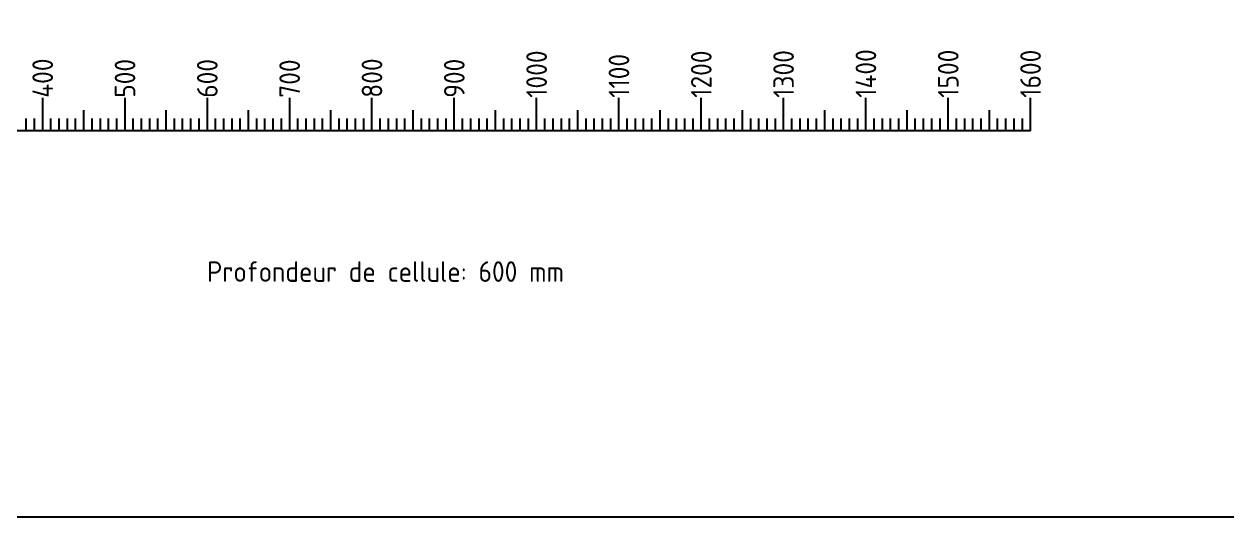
# Model space of a CAD drawing. Header units: millimetres. Extents: x 37984 to 70752, y 14140 to 37584.
# Drawn here: x 45305 to 46767, y 14140 to 14739 of the extents above; entities that cross this region are included whole.
import ezdxf
from ezdxf.enums import TextEntityAlignment as Align

# ---------------------------------------------------------------- set-up
doc = ezdxf.new("R2010")
doc.units = ezdxf.units.MM
doc.layers.add('! NO PLOT !', color=7, linetype='Continuous', true_color=0xff75dd, plot=False)
doc.layers.add('AUT_TEXT', color=7, linetype='Continuous')
doc.styles.add('PI0', font='isocpeur.ttf', dxfattribs={"width": 0.9})

msp = doc.modelspace()

# ---------------------------------------------------------------- linework, layer by layer
at = {"layer": '! NO PLOT !', "ltscale": 0.25}
msp.add_lwpolyline([(44210.635, 17339.576), (44210.635, 14139.576), (47278.182, 14139.576), (47278.182, 16124.741), (48802.635, 16124.741), (48802.635, 17339.576), (44210.635, 17339.576)], dxfattribs=at)
at = {"color": 7}
for p, q in [((45327.983, 14608.904), (45327.983, 14648.904)), ((45327.983, 14608.904), (45327.983, 14648.904)), ((45327.983, 14608.904), (45327.983, 14648.904)), ((45327.983, 14608.904), (45327.983, 14648.904)), ((45327.983, 14608.904), (45327.983, 14648.904)), ((45327.983, 14608.904), (45327.983, 14648.904)), ((45327.983, 14608.904), (45327.983, 14648.904)), ((45427.983, 14608.904), (45427.983, 14648.904)), ((45527.983, 14608.904), (45527.983, 14648.904)), ((45527.983, 14608.904), (45527.983, 14648.904)), ((45527.983, 14608.904), (45527.983, 14648.904)), ((45527.983, 14608.904), (45527.983, 14648.904)), ((45527.983, 14608.904), (45527.983, 14648.904)), ((45527.983, 14608.904), (45527.983, 14648.904)), ((45627.983, 14608.904), (45627.983, 14648.904)), ((45727.983, 14608.904), (45727.983, 14648.904)), ((45727.983, 14608.904), (45727.983, 14648.904)), ((45727.983, 14608.904), (45727.983, 14648.904)), ((45727.983, 14608.904), (45727.983, 14648.904)), ((45727.983, 14608.904), (45727.983, 14648.904)), ((45727.983, 14608.904), (45727.983, 14648.904)), ((45827.983, 14608.904), (45827.983, 14648.904)), ((45927.983, 14608.904), (45927.983, 14648.904)), ((45927.983, 14608.904), (45927.983, 14648.904)), ((45927.983, 14608.904), (45927.983, 14648.904)), ((45927.983, 14608.904), (45927.983, 14648.904)), ((45927.983, 14608.904), (45927.983, 14648.904)), ((45927.983, 14608.904), (45927.983, 14648.904)), ((46027.983, 14608.904), (46027.983, 14648.904)), ((46127.983, 14608.904), (46127.983, 14648.904)), ((46127.983, 14608.904), (46127.983, 14648.904)), ((46127.983, 14608.904), (46127.983, 14648.904)), ((46127.983, 14608.904), (46127.983, 14648.904)), ((46127.983, 14608.904), (46127.983, 14648.904)), ((46127.983, 14608.904), (46127.983, 14648.904)), ((46227.983, 14608.904), (46227.983, 14648.904)), ((46327.983, 14608.904), (46327.983, 14648.904)), ((46327.983, 14608.904), (46327.983, 14648.904)), ((46327.983, 14608.904), (46327.983, 14648.904)), ((46327.983, 14608.904), (46327.983, 14648.904)), ((46327.983, 14608.904), (46327.983, 14648.904)), ((46327.983, 14608.904), (46327.983, 14648.904)), ((46427.983, 14608.904), (46427.983, 14648.904)), ((46527.983, 14608.904), (46527.983, 14648.904)), ((46527.983, 14608.904), (46527.983, 14648.904)), ((46527.983, 14608.904), (46527.983, 14648.904)), ((46527.983, 14608.904), (46527.983, 14648.904)), ((46527.983, 14608.904), (46527.983, 14648.904)), ((46527.983, 14608.904), (46527.983, 14648.904)), ((45377.983, 14608.904), (45377.983, 14633.904)), ((45477.983, 14608.904), (45477.983, 14633.904)), ((45577.983, 14608.904), (45577.983, 14633.904)), ((45677.983, 14608.904), (45677.983, 14633.904)), ((45777.983, 14608.904), (45777.983, 14633.904)), ((45877.983, 14608.904), (45877.983, 14633.904)), ((45977.983, 14608.904), (45977.983, 14633.904)), ((46077.983, 14608.904), (46077.983, 14633.904)), ((46177.983, 14608.904), (46177.983, 14633.904)), ((46277.983, 14608.904), (46277.983, 14633.904)), ((46377.983, 14608.904), (46377.983, 14633.904)), ((46477.983, 14608.904), (46477.983, 14633.904)), ((45307.983, 14608.904), (45307.983, 14623.904)), ((45317.983, 14608.904), (45317.983, 14623.904)), ((45337.983, 14608.904), (45337.983, 14623.904)), ((45347.983, 14608.904), (45347.983, 14623.904)), ((45357.983, 14608.904), (45357.983, 14623.904)), ((45367.983, 14608.904), (45367.983, 14623.904)), ((45387.983, 14608.904), (45387.983, 14623.904)), ((45397.983, 14608.904), (45397.983, 14623.904)), ((45407.983, 14608.904), (45407.983, 14623.904)), ((45417.983, 14608.904), (45417.983, 14623.904)), ((45437.983, 14608.904), (45437.983, 14623.904)), ((45447.983, 14608.904), (45447.983, 14623.904)), ((45457.983, 14608.904), (45457.983, 14623.904)), ((45467.983, 14608.904), (45467.983, 14623.904)), ((45487.983, 14608.904), (45487.983, 14623.904)), ((45497.983, 14608.904), (45497.983, 14623.904)), ((45507.983, 14608.904), (45507.983, 14623.904)), ((45517.983, 14608.904), (45517.983, 14623.904)), ((45537.983, 14608.904), (45537.983, 14623.904)), ((45547.983, 14608.904), (45547.983, 14623.904)), ((45557.983, 14608.904), (45557.983, 14623.904)), ((45567.983, 14608.904), (45567.983, 14623.904)), ((45587.983, 14608.904), (45587.983, 14623.904)), ((45597.983, 14608.904), (45597.983, 14623.904)), ((45607.983, 14608.904), (45607.983, 14623.904)), ((45617.983, 14608.904), (45617.983, 14623.904)), ((45637.983, 14608.904), (45637.983, 14623.904)), ((45647.983, 14608.904), (45647.983, 14623.904)), ((45657.983, 14608.904), (45657.983, 14623.904)), ((45667.983, 14608.904), (45667.983, 14623.904)), ((45687.983, 14608.904), (45687.983, 14623.904)), ((45697.983, 14608.904), (45697.983, 14623.904)), ((45707.983, 14608.904), (45707.983, 14623.904)), ((45717.983, 14608.904), (45717.983, 14623.904)), ((45737.983, 14608.904), (45737.983, 14623.904)), ((45747.983, 14608.904), (45747.983, 14623.904)), ((45757.983, 14608.904), (45757.983, 14623.904)), ((45767.983, 14608.904), (45767.983, 14623.904)), ((45787.983, 14608.904), (45787.983, 14623.904)), ((45797.983, 14608.904), (45797.983, 14623.904)), ((45807.983, 14608.904), (45807.983, 14623.904)), ((45817.983, 14608.904), (45817.983, 14623.904)), ((45837.983, 14608.904), (45837.983, 14623.904)), ((45847.983, 14608.904), (45847.983, 14623.904)), ((45857.983, 14608.904), (45857.983, 14623.904)), ((45867.983, 14608.904), (45867.983, 14623.904)), ((45887.983, 14608.904), (45887.983, 14623.904)), ((45897.983, 14608.904), (45897.983, 14623.904)), ((45907.983, 14608.904), (45907.983, 14623.904)), ((45917.983, 14608.904), (45917.983, 14623.904)), ((45937.983, 14608.904), (45937.983, 14623.904)), ((45947.983, 14608.904), (45947.983, 14623.904)), ((45957.983, 14608.904), (45957.983, 14623.904)), ((45967.983, 14608.904), (45967.983, 14623.904)), ((45987.983, 14608.904), (45987.983, 14623.904)), ((45997.983, 14608.904), (45997.983, 14623.904)), ((46007.983, 14608.904), (46007.983, 14623.904)), ((46017.983, 14608.904), (46017.983, 14623.904)), ((46037.983, 14608.904), (46037.983, 14623.904)), ((46047.983, 14608.904), (46047.983, 14623.904)), ((46057.983, 14608.904), (46057.983, 14623.904)), ((46067.983, 14608.904), (46067.983, 14623.904)), ((46087.983, 14608.904), (46087.983, 14623.904)), ((46097.983, 14608.904), (46097.983, 14623.904)), ((46107.983, 14608.904), (46107.983, 14623.904)), ((46117.983, 14608.904), (46117.983, 14623.904)), ((46137.983, 14608.904), (46137.983, 14623.904)), ((46147.983, 14608.904), (46147.983, 14623.904)), ((46157.983, 14608.904), (46157.983, 14623.904)), ((46167.983, 14608.904), (46167.983, 14623.904)), ((46187.983, 14608.904), (46187.983, 14623.904)), ((46197.983, 14608.904), (46197.983, 14623.904)), ((46207.983, 14608.904), (46207.983, 14623.904)), ((46217.983, 14608.904), (46217.983, 14623.904)), ((46237.983, 14608.904), (46237.983, 14623.904)), ((46247.983, 14608.904), (46247.983, 14623.904)), ((46257.983, 14608.904), (46257.983, 14623.904)), ((46267.983, 14608.904), (46267.983, 14623.904)), ((46287.983, 14608.904), (46287.983, 14623.904)), ((46297.983, 14608.904), (46297.983, 14623.904)), ((46307.983, 14608.904), (46307.983, 14623.904)), ((46317.983, 14608.904), (46317.983, 14623.904)), ((46337.983, 14608.904), (46337.983, 14623.904)), ((46347.983, 14608.904), (46347.983, 14623.904)), ((46357.983, 14608.904), (46357.983, 14623.904)), ((46367.983, 14608.904), (46367.983, 14623.904)), ((46387.983, 14608.904), (46387.983, 14623.904)), ((46397.983, 14608.904), (46397.983, 14623.904)), ((46407.983, 14608.904), (46407.983, 14623.904)), ((46417.983, 14608.904), (46417.983, 14623.904)), ((46437.983, 14608.904), (46437.983, 14623.904)), ((46447.983, 14608.904), (46447.983, 14623.904)), ((46457.983, 14608.904), (46457.983, 14623.904)), ((46467.983, 14608.904), (46467.983, 14623.904)), ((46487.983, 14608.904), (46487.983, 14623.904)), ((46497.983, 14608.904), (46497.983, 14623.904)), ((46507.983, 14608.904), (46507.983, 14623.904)), ((46517.983, 14608.904), (46517.983, 14623.904)), ((46527.983, 14608.904), (44927.983, 14608.904))]:
    msp.add_line(p, q, dxfattribs=at)

# ---------------------------------------------------------------- texts
at = {"color": 7, "style": 'PI0', "width": 0.9}
for s, p in [('1000', (45927.983, 14648.904)), ('1100', (46027.983, 14648.904)), ('1200', (46127.983, 14648.904)), ('1300', (46227.983, 14648.904)), ('1400', (46327.983, 14648.904)), ('1500', (46427.983, 14648.904)), ('1600', (46527.983, 14648.904)), ('400', (45327.983, 14648.904)), ('500', (45427.983, 14648.904)), ('600', (45527.983, 14648.904)), ('700', (45627.983, 14648.904)), ('800', (45727.983, 14648.904)), ('900', (45827.983, 14648.904))]:
    msp.add_text(s, height=25, rotation=90, dxfattribs=at).set_placement(p, align=Align.MIDDLE_LEFT)
at = {"layer": 'AUT_TEXT', "style": 'PI0', "width": 0.9}
msp.add_text('Profondeur de cellule: 600 mm', height=25, dxfattribs=at).set_placement((45744.408, 14437.776), align=Align.MIDDLE)

doc.saveas('drawing.dxf')
